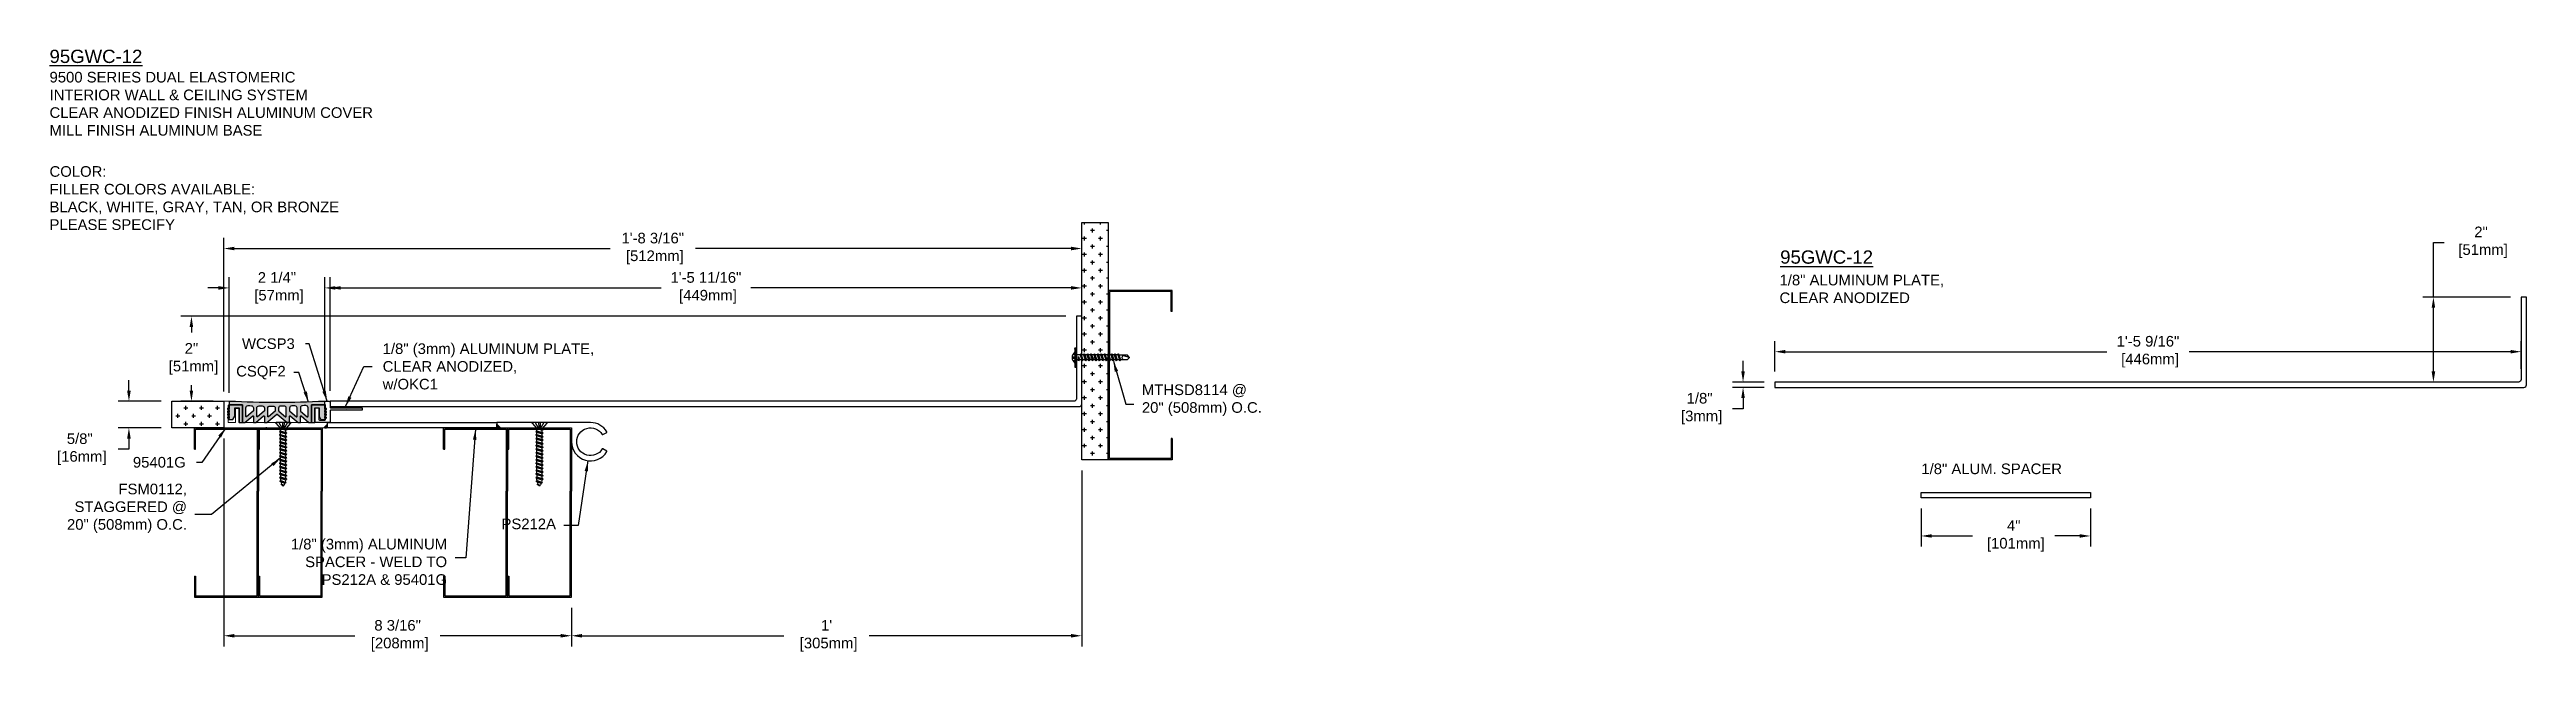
# Model space of a CAD drawing. Header units: inches. Extents: x -5.8 to 52.5, y -4.1 to 10.3.
import ezdxf

# ---------------------------------------------------------------- set-up
doc = ezdxf.new("R2010")
doc.units = ezdxf.units.IN
doc.header["$MEASUREMENT"] = 0
doc.linetypes.add('HIDDEN2', pattern=[0.1875, 0.125, -0.0625])
for name, color, linetype in [('anchors', 4, 'Continuous'), ('conditions', 1, 'Continuous'), ('dimensions', 3, 'Continuous'), ('FILLER', 2, 'Continuous'), ('Fillers', 2, 'Continuous'), ('METALS', 7, 'Continuous'), ('text', 2, 'Continuous')]:
    doc.layers.add(name, color=color, linetype=linetype)
doc.styles.add('ARIAL', font='arial.ttf')
doc.dimstyles.new('Arial', dxfattribs={"dimtxt": 0.25, "dimasz": 0.25, "dimexe": 0.25, "dimexo": 0.25, "dimgap": 0.25, "dimtad": 0, "dimtih": 1, "dimtoh": 1, "dimdec": 4, "dimzin": 0, "dimdsep": 46, "dimlunit": 4, "dimtxsty": 'ARIAL', "dimcen": 0.25, "dimadec": 0, "dimazin": 0, "dimtfac": 1, "dimtdec": 4, "dimtofl": 0, "dimtmove": 0, "dimatfit": 3, "dimfxl": 0, "dimfrac": 2, "dimtolj": 1, "dimtzin": 0, "dimarcsym": 0})

# ---------------------------------------------------------------- blocks, each defined once
blk = doc.blocks.new('*D1')
at = {"layer": 'DEFPOINTS', "color": 0}
for p in [(18.494, 4.696), (18.494, 3.962), (0.818, 2.028)]:
    blk.add_point(p, dxfattribs=at)
at = {"layer": 'dimensions', "color": 0, "lineweight": -2}
for p, q in [((0.818, 2.278), (0.818, 4.946)), ((1.068, 4.696), (8.6, 4.696)), ((18.244, 4.696), (10.712, 4.696)), ((18.494, 4.212), (18.494, 4.946))]:
    blk.add_line(p, q, dxfattribs=at)
at = {"layer": 'dimensions', "color": 0}
for points in [[(1.068, 4.738), (1.068, 4.655), (0.818, 4.696)], [(18.244, 4.738), (18.244, 4.655), (18.494, 4.696)]]:
    blk.add_solid(points, dxfattribs=at)
at = {"layer": 'dimensions', "color": 0, "insert": (9.656, 4.696), "char_height": 0.25, "attachment_point": 5, "style": 'ARIAL'}
blk.add_mtext('\\A1;1\'-5 11/16"\\P [449mm]', dxfattribs=at)
blk = doc.blocks.new('*D2')
at = {"layer": 'DEFPOINTS', "color": 0}
for p in [(18.494, 5.623), (18.494, 3.962), (-1.682, 2.008)]:
    blk.add_point(p, dxfattribs=at)
at = {"layer": 'dimensions', "color": 0, "lineweight": -2}
for p, q in [((-1.682, 2.258), (-1.682, 5.873)), ((18.494, 4.212), (18.494, 5.873)), ((-1.432, 5.623), (7.403, 5.623)), ((18.244, 5.623), (9.409, 5.623))]:
    blk.add_line(p, q, dxfattribs=at)
at = {"layer": 'dimensions', "color": 0}
for points in [[(-1.432, 5.665), (-1.432, 5.581), (-1.682, 5.623)], [(18.244, 5.665), (18.244, 5.581), (18.494, 5.623)]]:
    blk.add_solid(points, dxfattribs=at)
at = {"layer": 'dimensions', "color": 0, "insert": (8.406, 5.623), "char_height": 0.25, "attachment_point": 5, "style": 'ARIAL'}
blk.add_mtext('\\A1;1\'-8 3/16"\\P [512mm]', dxfattribs=at)
blk = doc.blocks.new('*D3')
at = {"layer": 'DEFPOINTS', "color": 0}
for p in [(-1.682, 1.403), (6.494, -2.582), (6.494, -3.488)]:
    blk.add_point(p, dxfattribs=at)
at = {"layer": 'dimensions', "color": 0, "lineweight": -2}
for p, q in [((-1.682, 1.153), (-1.682, -3.738)), ((6.494, -2.832), (6.494, -3.738)), ((-1.432, -3.488), (1.403, -3.488)), ((6.244, -3.488), (3.409, -3.488))]:
    blk.add_line(p, q, dxfattribs=at)
at = {"layer": 'dimensions', "color": 0}
for points in [[(-1.432, -3.446), (-1.432, -3.53), (-1.682, -3.488)], [(6.244, -3.446), (6.244, -3.53), (6.494, -3.488)]]:
    blk.add_solid(points, dxfattribs=at)
at = {"layer": 'dimensions', "color": 0, "insert": (2.406, -3.488), "char_height": 0.25, "attachment_point": 5, "style": 'ARIAL'}
blk.add_mtext('\\A1;8 3/16"\\P [208mm]', dxfattribs=at)
blk = doc.blocks.new('*D4')
at = {"layer": 'DEFPOINTS', "color": 0}
for p in [(18.494, 0.654), (6.494, -2.582), (18.494, -3.488)]:
    blk.add_point(p, dxfattribs=at)
at = {"layer": 'dimensions', "color": 0, "lineweight": -2}
for p, q in [((18.494, 0.404), (18.494, -3.738)), ((6.494, -2.832), (6.494, -3.738)), ((6.744, -3.488), (11.491, -3.488)), ((18.244, -3.488), (13.497, -3.488))]:
    blk.add_line(p, q, dxfattribs=at)
at = {"layer": 'dimensions', "color": 0}
for points in [[(6.744, -3.446), (6.744, -3.53), (6.494, -3.488)], [(18.244, -3.446), (18.244, -3.53), (18.494, -3.488)]]:
    blk.add_solid(points, dxfattribs=at)
at = {"layer": 'dimensions', "color": 0, "insert": (12.494, -3.488), "char_height": 0.25, "attachment_point": 5, "style": 'ARIAL'}
blk.add_mtext("\\A1;1'\\P [305mm]", dxfattribs=at)
blk = doc.blocks.new('4mstd1')
for p, q in [((-1.505, 3.985), (0, 3.985)), ((-1.505, 3.485), (-1.505, 3.985)), ((-1.475, 3.955), (-0.03, 3.955)), ((-1.475, 3.485), (-1.475, 3.955)), ((-0.03, 3.955), (-0.03, 2.495)), ((0, 3.985), (0, 2.495)), ((-1.505, 3.485), (-1.475, 3.485)), ((-0.03, 1.49), (-0.03, 2.495)), ((0, 1.49), (0, 2.495)), ((-0.03, 0.03), (-0.03, 1.49)), ((0, 0), (0, 1.49)), ((-1.505, 0.5), (-1.505, 0)), ((-1.505, 0.5), (-1.475, 0.5)), ((-1.505, 0), (0, 0)), ((-1.475, 0.5), (-1.475, 0.03)), ((-1.475, 0.03), (-0.03, 0.03))]:
    blk.add_line(p, q)
blk = doc.blocks.new('*D5')
at = {"layer": 'DEFPOINTS', "color": 0}
for p in [(0.693, 4.696), (-1.557, 1.98), (0.693, 1.985)]:
    blk.add_point(p, dxfattribs=at)
at = {"layer": 'dimensions', "color": 0, "lineweight": -2}
for p, q in [((-1.807, 4.696), (-2.057, 4.696)), ((-1.557, 2.23), (-1.557, 4.946)), ((0.693, 2.235), (0.693, 4.946)), ((0.943, 4.696), (1.193, 4.696))]:
    blk.add_line(p, q, dxfattribs=at)
at = {"layer": 'dimensions', "color": 0}
for points in [[(-1.807, 4.738), (-1.807, 4.655), (-1.557, 4.696)], [(0.943, 4.738), (0.943, 4.655), (0.693, 4.696)]]:
    blk.add_solid(points, dxfattribs=at)
at = {"layer": 'dimensions', "color": 0, "insert": (-0.432, 4.696), "char_height": 0.25, "attachment_point": 5, "style": 'ARIAL'}
blk.add_mtext('\\A1;2 1/4"\\P [57mm]', dxfattribs=at)
blk = doc.blocks.new('*D6')
at = {"layer": 'DEFPOINTS', "color": 0}
for p in [(-2.903, 2.028), (-3.913, 1.403), (-2.903, 1.403)]:
    blk.add_point(p, dxfattribs=at)
at = {"layer": 'dimensions', "color": 0, "lineweight": -2}
for p, q in [((-3.913, 2.278), (-3.913, 2.528)), ((-3.153, 2.028), (-4.163, 2.028)), ((-3.153, 1.403), (-4.163, 1.403)), ((-3.913, 0.903), (-4.163, 0.903)), ((-3.913, 1.153), (-3.913, 0.903))]:
    blk.add_line(p, q, dxfattribs=at)
at = {"layer": 'dimensions', "color": 0}
for points in [[(-3.955, 2.278), (-3.871, 2.278), (-3.913, 2.028)], [(-3.955, 1.153), (-3.871, 1.153), (-3.913, 1.403)]]:
    blk.add_solid(points, dxfattribs=at)
at = {"layer": 'dimensions', "color": 0, "insert": (-5.069, 0.903), "char_height": 0.25, "attachment_point": 5, "style": 'ARIAL'}
blk.add_mtext('\\A1;5/8"\\P [16mm]', dxfattribs=at)
blk = doc.blocks.new('*D7')
at = {"layer": 'DEFPOINTS', "color": 0}
for p in [(34.046, 2.355), (34.794, 2.48), (34.794, 2.355)]:
    blk.add_point(p, dxfattribs=at)
at = {"layer": 'dimensions', "color": 0, "lineweight": -2}
for p, q in [((34.046, 2.73), (34.046, 2.98)), ((34.544, 2.48), (33.796, 2.48)), ((34.544, 2.355), (33.796, 2.355)), ((34.046, 1.855), (33.796, 1.855)), ((34.046, 2.105), (34.046, 1.855))]:
    blk.add_line(p, q, dxfattribs=at)
at = {"layer": 'dimensions', "color": 0}
for points in [[(34.005, 2.73), (34.088, 2.73), (34.046, 2.48)], [(34.005, 2.105), (34.088, 2.105), (34.046, 2.355)]]:
    blk.add_solid(points, dxfattribs=at)
at = {"layer": 'dimensions', "color": 0, "insert": (33.024, 1.855), "char_height": 0.25, "attachment_point": 5, "style": 'ARIAL'}
blk.add_mtext('\\A1;1/8"\\P [3mm]', dxfattribs=at)
blk = doc.blocks.new('*D8')
at = {"layer": 'DEFPOINTS', "color": 0}
for p in [(52.345, 3.195), (34.794, 2.48), (52.345, 2.543)]:
    blk.add_point(p, dxfattribs=at)
at = {"layer": 'dimensions', "color": 0, "lineweight": -2}
for p, q in [((34.794, 2.73), (34.794, 3.445)), ((35.044, 3.195), (42.603, 3.195)), ((52.095, 3.195), (44.536, 3.195)), ((52.345, 2.793), (52.345, 3.445))]:
    blk.add_line(p, q, dxfattribs=at)
at = {"layer": 'dimensions', "color": 0}
for points in [[(35.044, 3.237), (35.044, 3.154), (34.794, 3.195)], [(52.095, 3.237), (52.095, 3.154), (52.345, 3.195)]]:
    blk.add_solid(points, dxfattribs=at)
at = {"layer": 'dimensions', "color": 0, "insert": (43.569, 3.195), "char_height": 0.25, "attachment_point": 5, "style": 'ARIAL'}
blk.add_mtext('\\A1;1\'-5 9/16"\\P [446mm]', dxfattribs=at)
blk = doc.blocks.new('WCSP3')
at = {"layer": 'METALS'}
blk.add_lwpolyline([(4.101, 42.23), (4.101, 42.555, 0.414214), (4.091, 42.565, -0.414214), (4.081, 42.575), (4.081, 42.64, -0.414214), (4.091, 42.65), (4.186, 42.65, -0.414214), (4.206, 42.63), (4.206, 42.51, 0.414214), (4.216, 42.5), (4.956, 42.5), (4.956, 42.44), (4.591, 42.44), (4.581, 42.45), (4.571, 42.44), (4.216, 42.44, 0.414214), (4.206, 42.43), (4.206, 42.169, -0.390598), (4.186, 42.15), (3.871, 42.15, -0.414214), (3.851, 42.17), (3.851, 42.48, -0.414214), (3.871, 42.5), (3.917, 42.5, -0.414214), (3.937, 42.48), (3.937, 42.23, 0.414214), (3.957, 42.21), (4.081, 42.21, 0.414214)], format="xyb", close=True, dxfattribs=at)
blk = doc.blocks.new('*D11')
at = {"layer": 'DEFPOINTS', "color": 0}
for p in [(52.345, 4.48), (50.281, 2.48), (52.282, 2.48)]:
    blk.add_point(p, dxfattribs=at)
at = {"layer": 'dimensions', "color": 0, "lineweight": -2}
for p, q in [((50.281, 4.48), (50.281, 5.768)), ((50.281, 5.768), (50.531, 5.768)), ((52.095, 4.48), (50.031, 4.48)), ((50.281, 2.73), (50.281, 4.23)), ((52.032, 2.48), (50.031, 2.48))]:
    blk.add_line(p, q, dxfattribs=at)
at = {"layer": 'dimensions', "color": 0}
for points in [[(50.24, 4.23), (50.323, 4.23), (50.281, 4.48)], [(50.24, 2.73), (50.323, 2.73), (50.281, 2.48)]]:
    blk.add_solid(points, dxfattribs=at)
at = {"layer": 'dimensions', "color": 0, "insert": (51.401, 5.768), "char_height": 0.25, "attachment_point": 5, "style": 'ARIAL'}
blk.add_mtext('\\A1;2"\\P [51mm]', dxfattribs=at)
blk = doc.blocks.new('*D12')
at = {"layer": 'DEFPOINTS', "color": 0}
for p in [(18.369, 4.028), (-2.443, 2.028), (-1.682, 2.028)]:
    blk.add_point(p, dxfattribs=at)
at = {"layer": 'dimensions', "color": 0, "lineweight": -2}
for p, q in [((18.119, 4.028), (-2.693, 4.028)), ((-2.443, 3.778), (-2.443, 3.647)), ((-2.443, 2.278), (-2.443, 2.409)), ((-1.932, 2.028), (-2.693, 2.028))]:
    blk.add_line(p, q, dxfattribs=at)
at = {"layer": 'dimensions', "color": 0}
for points in [[(-2.485, 3.778), (-2.402, 3.778), (-2.443, 4.028)], [(-2.485, 2.278), (-2.402, 2.278), (-2.443, 2.028)]]:
    blk.add_solid(points, dxfattribs=at)
at = {"layer": 'dimensions', "color": 0, "insert": (-2.443, 3.028), "char_height": 0.25, "attachment_point": 5, "style": 'ARIAL'}
blk.add_mtext('\\A1;2"\\P [51mm]', dxfattribs=at)
blk = doc.blocks.new('FSM0112')
for p, q in [((-0.169, 0), (0.169, 0)), ((-0.103, 0), (-0.038, -0.111)), ((-0.02, 0), (-0.016, -0.111)), ((0.02, 0), (0.016, -0.111)), ((0.103, 0), (0.038, -0.111)), ((-0.175, -0.014), (-0.063, -0.139)), ((-0.086, -0.167), (0.027, -0.139)), ((-0.086, -0.167), (-0.06, -0.152)), ((-0.086, -0.167), (-0.06, -0.181)), ((-0.086, -0.25), (0.086, -0.208)), ((-0.086, -0.25), (-0.06, -0.236)), ((-0.086, -0.25), (-0.06, -0.264)), ((-0.086, -0.333), (0.086, -0.292)), ((-0.086, -0.333), (-0.06, -0.319)), ((-0.086, -0.333), (-0.06, -0.348)), ((-0.086, -0.417), (0.086, -0.375)), ((-0.086, -0.417), (-0.06, -0.402)), ((-0.086, -0.417), (-0.06, -0.431)), ((-0.086, -0.5), (0.086, -0.458)), ((-0.086, -0.5), (-0.06, -0.486)), ((-0.086, -0.5), (-0.06, -0.514)), ((-0.086, -0.583), (0.086, -0.542)), ((-0.086, -0.583), (-0.06, -0.569)), ((0.063, -0.139), (-0.063, -0.139)), ((-0.06, -0.152), (-0.06, -0.139)), ((-0.023, -0.139), (-0.06, -0.152)), ((0.06, -0.139), (-0.06, -0.181)), ((-0.06, -0.236), (-0.06, -0.181)), ((0.06, -0.194), (-0.06, -0.236)), ((0.06, -0.223), (-0.06, -0.264)), ((-0.06, -0.319), (-0.06, -0.264)), ((0.06, -0.277), (-0.06, -0.319)), ((0.06, -0.306), (-0.06, -0.348)), ((-0.06, -0.402), (-0.06, -0.348)), ((0.06, -0.361), (-0.06, -0.402)), ((0.06, -0.389), (-0.06, -0.431)), ((-0.06, -0.486), (-0.06, -0.431)), ((0.06, -0.444), (-0.06, -0.486)), ((0.06, -0.473), (-0.06, -0.514)), ((-0.06, -0.569), (-0.06, -0.514)), ((0.06, -0.527), (-0.06, -0.569)), ((0.06, -0.556), (-0.06, -0.598)), ((0.038, -0.111), (-0.038, -0.111)), ((0.06, -0.194), (0.06, -0.139)), ((0.086, -0.208), (0.06, -0.194)), ((0.086, -0.208), (0.06, -0.223)), ((0.06, -0.277), (0.06, -0.223)), ((0.086, -0.292), (0.06, -0.277)), ((0.086, -0.292), (0.06, -0.306)), ((0.06, -0.361), (0.06, -0.306)), ((0.086, -0.375), (0.06, -0.361)), ((0.086, -0.375), (0.06, -0.389)), ((0.06, -0.444), (0.06, -0.389)), ((0.086, -0.458), (0.06, -0.444)), ((0.086, -0.458), (0.06, -0.473)), ((0.06, -0.527), (0.06, -0.473)), ((0.086, -0.542), (0.06, -0.527)), ((0.086, -0.542), (0.06, -0.556)), ((0.06, -0.611), (0.06, -0.556)), ((0.175, -0.014), (0.063, -0.139)), ((-0.086, -0.583), (-0.06, -0.598)), ((-0.086, -0.667), (0.086, -0.625)), ((-0.086, -0.667), (-0.06, -0.652)), ((-0.086, -0.667), (-0.06, -0.681)), ((-0.086, -0.75), (0.086, -0.708)), ((-0.086, -0.75), (-0.06, -0.736)), ((-0.086, -0.75), (-0.06, -0.764)), ((-0.086, -0.833), (0.086, -0.792)), ((-0.086, -0.833), (-0.06, -0.819)), ((-0.086, -0.833), (-0.06, -0.848)), ((-0.086, -0.917), (0.086, -0.875)), ((-0.086, -0.917), (-0.06, -0.902)), ((-0.086, -0.917), (-0.06, -0.931)), ((-0.086, -1), (0.086, -0.958)), ((-0.086, -1), (-0.06, -0.986)), ((-0.086, -1), (-0.06, -1.014)), ((-0.086, -1.083), (0.086, -1.042)), ((-0.086, -1.083), (-0.06, -1.069)), ((-0.086, -1.083), (-0.06, -1.098)), ((-0.086, -1.167), (0.086, -1.125)), ((-0.086, -1.167), (-0.06, -1.152)), ((-0.06, -0.652), (-0.06, -0.598)), ((0.06, -0.611), (-0.06, -0.652)), ((0.06, -0.639), (-0.06, -0.681)), ((-0.06, -0.736), (-0.06, -0.681)), ((0.06, -0.694), (-0.06, -0.736)), ((0.06, -0.723), (-0.06, -0.764)), ((-0.06, -0.819), (-0.06, -0.764)), ((0.06, -0.777), (-0.06, -0.819)), ((0.06, -0.806), (-0.06, -0.848)), ((-0.06, -0.902), (-0.06, -0.848)), ((0.06, -0.861), (-0.06, -0.902)), ((0.06, -0.889), (-0.06, -0.931)), ((-0.06, -0.986), (-0.06, -0.931)), ((0.06, -0.944), (-0.06, -0.986)), ((0.06, -0.973), (-0.06, -1.014)), ((-0.06, -1.069), (-0.06, -1.014)), ((0.06, -1.027), (-0.06, -1.069)), ((0.06, -1.056), (-0.06, -1.098)), ((-0.06, -1.152), (-0.06, -1.098)), ((0.06, -1.111), (-0.06, -1.152)), ((0.06, -1.139), (-0.06, -1.181)), ((0.086, -0.625), (0.06, -0.611)), ((0.086, -0.625), (0.06, -0.639)), ((0.06, -0.694), (0.06, -0.639)), ((0.086, -0.708), (0.06, -0.694)), ((0.086, -0.708), (0.06, -0.723)), ((0.06, -0.777), (0.06, -0.723)), ((0.086, -0.792), (0.06, -0.777)), ((0.086, -0.792), (0.06, -0.806)), ((0.06, -0.861), (0.06, -0.806)), ((0.086, -0.875), (0.06, -0.861)), ((0.086, -0.875), (0.06, -0.889)), ((0.06, -0.944), (0.06, -0.889)), ((0.086, -0.958), (0.06, -0.944)), ((0.086, -0.958), (0.06, -0.973)), ((0.06, -1.027), (0.06, -0.973)), ((0.086, -1.042), (0.06, -1.027)), ((0.086, -1.042), (0.06, -1.056)), ((0.06, -1.111), (0.06, -1.056)), ((0.086, -1.125), (0.06, -1.111)), ((0.086, -1.125), (0.06, -1.139)), ((0.06, -1.194), (0.06, -1.139)), ((-0.086, -1.167), (-0.06, -1.181)), ((-0.086, -1.25), (0.086, -1.208)), ((-0.086, -1.25), (-0.06, -1.236)), ((-0.086, -1.25), (-0.06, -1.264)), ((-0.086, -1.333), (0.086, -1.292)), ((-0.086, -1.333), (-0.06, -1.319)), ((-0.086, -1.333), (-0.058, -1.347)), ((-0.069, -1.417), (0.079, -1.375)), ((-0.069, -1.417), (-0.047, -1.402)), ((-0.069, -1.417), (-0.039, -1.426)), ((-0.06, -1.236), (-0.06, -1.181)), ((0.06, -1.194), (-0.06, -1.236)), ((0.06, -1.223), (-0.06, -1.264)), ((-0.06, -1.31), (-0.06, -1.264)), ((0.06, -1.277), (-0.06, -1.319)), ((0.06, -1.306), (-0.058, -1.347)), ((0.056, -1.362), (-0.047, -1.402)), ((0.05, -1.392), (-0.039, -1.426)), ((0.03, -1.447), (-0.004, -1.472)), ((-0.004, -1.472), (0.051, -1.458)), ((0.017, -1.473), (-0.004, -1.472)), ((0.051, -1.458), (0.017, -1.473)), ((0.051, -1.458), (0.03, -1.447)), ((0.079, -1.375), (0.05, -1.392)), ((0.079, -1.375), (0.056, -1.362)), ((0.086, -1.208), (0.06, -1.194)), ((0.086, -1.208), (0.06, -1.223)), ((0.06, -1.223), (0.06, -1.277)), ((0.086, -1.292), (0.06, -1.277)), ((0.086, -1.292), (0.06, -1.306)), ((0.06, -1.306), (0.06, -1.31))]:
    blk.add_line(p, q)
for centre, radius, start, end in [((-0.169, -0.008), 0.00805, 90, 224.32064), ((0.169, -0.008), 0.00805, 315.67936, 90), ((0.27, -1.31), 0.33, 180, 181.48094), ((0.27, -1.31), 0.33, 186.38087, 196.13333), ((0.27, -1.31), 0.33, 200.61291, 215.11798), ((-0.27, -1.31), 0.33, 324.88202, 330.53258), ((-0.27, -1.31), 0.33, 335.5566, 345.58715), ((-0.27, -1.31), 0.33, 350.9871, 0)]:
    blk.add_arc(centre, radius, start, end)
blk = doc.blocks.new('weldment')
blk.add_hatch(color=253).paths.add_polyline_path([(3.569, 16.361), (3.569, 16.282, 0.22393), (3.65, 16.283)])
blk.add_lwpolyline([(3.65, 16.283, -0.22393), (3.569, 16.282), (3.569, 16.361), (3.65, 16.283)], format="xyb")
blk = doc.blocks.new('*D15')
at = {"layer": 'DEFPOINTS', "color": 0}
for p in [(38.235, -0.244), (42.215, -0.244), (42.215, -1.14)]:
    blk.add_point(p, dxfattribs=at)
at = {"layer": 'dimensions', "color": 0, "lineweight": -2}
for p, q in [((38.235, -0.494), (38.235, -1.39)), ((42.215, -0.494), (42.215, -1.39)), ((38.485, -1.14), (39.445, -1.14)), ((41.965, -1.14), (41.378, -1.14))]:
    blk.add_line(p, q, dxfattribs=at)
at = {"layer": 'dimensions', "color": 0}
for points in [[(38.485, -1.098), (38.485, -1.181), (38.235, -1.14)], [(41.965, -1.098), (41.965, -1.181), (42.215, -1.14)]]:
    blk.add_solid(points, dxfattribs=at)
at = {"layer": 'dimensions', "color": 0, "insert": (40.412, -1.14), "char_height": 0.25, "attachment_point": 5, "style": 'ARIAL'}
blk.add_mtext('\\A1;4"\\P [101mm]', dxfattribs=at)
blk = doc.blocks.new('PS212A')
at = {"linetype": 'Continuous', "flags": 128}
blk.add_lwpolyline([(0.45, 0.125), (-1.747, 0.125, 0.414214), (-1.757, 0.115), (-1.757, 0.094, 0.198912), (-1.754, 0.087), (-1.67, 0.003, 0.198912), (-1.663, 0), (-0.01, 0, -0.414214), (0, -0.01), (0, -0.325, 0.758338), (0.834, -0.559, 0.420887), (0.831, -0.545), (0.74, -0.492, 0.405496), (0.726, -0.496, -3.520953), (0.726, -0.154, 0.405496), (0.74, -0.158), (0.831, -0.105, 0.420887), (0.834, -0.091, 0.261868)], format="xyb", close=True, dxfattribs=at)
blk = doc.blocks.new('95401G')
at = {"color": 7, "linetype": 'Continuous', "lineweight": 15}
blk.add_lwpolyline([(2.438, 0.115, 0.414214), (2.428, 0.125), (0.365, 0.125, -0.414214), (0.355, 0.135), (0.355, 0.445, 0.414214), (0.345, 0.455), (0.285, 0.455, 0.414214), (0.275, 0.445), (0.275, 0.135, -0.414214), (0.265, 0.125), (0.115, 0.125, -0.414214), (0.105, 0.135), (0.105, 0.53, -0.414214), (0.115, 0.54, 0.414214), (0.125, 0.55), (0.125, 0.615, 0.414214), (0.115, 0.625), (0.01, 0.625, 0.414214), (0, 0.615), (0, 0.01, 0.414214), (0.01, 0), (0.981, 0, 0.198912), (0.988, 0.003), (0.993, 0.008, -0.414214), (1.007, 0.008), (1.012, 0.003, 0.198912), (1.019, 0), (2.344, 0, 0.198912), (2.351, 0.003), (2.435, 0.087, 0.198912), (2.438, 0.094)], format="xyb", close=True, dxfattribs=at)
blk = doc.blocks.new('CSQF2')
h = blk.add_hatch(color=256)
h.paths.add_polyline_path([(4.559, 1.888, 0.430422), (4.548, 1.898, -0.027516), (2.319, 1.898, 0.430422), (2.309, 1.888), (2.309, 1.819), (2.624, 1.819), (2.624, 1.399), (2.676, 1.399, 0.176327), (2.682, 1.401), (2.864, 1.554, -0.63707), (2.88, 1.546), (2.88, 1.409, 0.414214), (2.89, 1.399), (2.932, 1.399, 0.176327), (2.939, 1.401), (3.121, 1.554, -0.63707), (3.137, 1.546), (3.137, 1.409, 0.414214), (3.147, 1.399), (3.189, 1.399, 0.176327), (3.195, 1.401), (3.427, 1.596, -0.36397), (3.44, 1.596), (3.672, 1.401, 0.176327), (3.679, 1.399), (3.721, 1.399, 0.414214), (3.731, 1.409), (3.731, 1.546, -0.63707), (3.747, 1.554), (3.929, 1.401, 0.176327), (3.935, 1.399), (3.977, 1.399, 0.414214), (3.987, 1.409), (3.987, 1.546, -0.63707), (4.004, 1.554), (4.186, 1.401, 0.176327), (4.192, 1.399), (4.244, 1.399), (4.244, 1.819), (4.559, 1.819)])
h.paths.add_polyline_path([(3.267, 1.788, 0.000939), (3.344, 1.788, -0.412919), (3.394, 1.738), (3.394, 1.676, -0.221695), (3.39, 1.669), (3.234, 1.537, -0.63707), (3.217, 1.545), (3.217, 1.738, -0.416611)], flags=16)
h.paths.add_polyline_path([(3.137, 1.74), (3.137, 1.676, -0.221695), (3.134, 1.669), (2.977, 1.537, -0.63707), (2.96, 1.545), (2.96, 1.742, -0.420307), (3.012, 1.792, 0.000939), (3.088, 1.79, -0.409242)], flags=16)
h.paths.add_polyline_path([(3.524, 1.788, 0.000939), (3.6, 1.788, -0.416611), (3.651, 1.738), (3.651, 1.545, -0.63707), (3.634, 1.537), (3.478, 1.669, -0.221695), (3.474, 1.676), (3.474, 1.738, -0.412919)], flags=16)
h.paths.add_polyline_path([(2.88, 1.746), (2.88, 1.676, -0.221695), (2.877, 1.669), (2.72, 1.537, -0.63707), (2.704, 1.545), (2.704, 1.749, -0.424014), (2.756, 1.799, 0.000939), (2.832, 1.796, -0.405574)], flags=16)
h.paths.add_polyline_path([(3.78, 1.79, 0.000939), (3.856, 1.792, -0.420307), (3.907, 1.742), (3.907, 1.545, -0.63707), (3.891, 1.537), (3.734, 1.669, -0.221695), (3.731, 1.676), (3.731, 1.74, -0.409242)], flags=16)
h.paths.add_polyline_path([(4.036, 1.796, 0.000939), (4.112, 1.799, -0.424014), (4.164, 1.749), (4.164, 1.545, -0.63707), (4.147, 1.537), (3.991, 1.669, -0.221695), (3.987, 1.676), (3.987, 1.746, -0.405574)], flags=16)
h.paths.add_polyline_path([(2.624, 1.819), (2.309, 1.819), (2.309, 1.707), (2.285, 1.731, 0.414214), (2.271, 1.731, 0.414214), (2.271, 1.717), (2.309, 1.679), (2.309, 1.637), (2.285, 1.661, 0.414214), (2.271, 1.661, 0.414214), (2.271, 1.647), (2.309, 1.609), (2.309, 1.567), (2.285, 1.591, 0.414214), (2.271, 1.591, 0.414214), (2.271, 1.577), (2.309, 1.539), (2.309, 1.497), (2.285, 1.521, 0.414214), (2.271, 1.521, 0.414214), (2.271, 1.507), (2.306, 1.472, 0.198912), (2.313, 1.469), (2.399, 1.469), (2.444, 1.547), (2.444, 1.749), (2.544, 1.749), (2.544, 1.399), (2.624, 1.399)])
h.paths.add_polyline_path([(4.324, 1.749), (4.424, 1.749), (4.424, 1.547), (4.469, 1.469), (4.555, 1.469, 0.198912), (4.562, 1.472), (4.597, 1.507, 0.414214), (4.597, 1.521, 0.414214), (4.583, 1.521), (4.559, 1.497), (4.559, 1.539), (4.597, 1.577, 0.414214), (4.597, 1.591, 0.414214), (4.583, 1.591), (4.559, 1.567), (4.559, 1.609), (4.597, 1.647, 0.414214), (4.597, 1.661, 0.414214), (4.583, 1.661), (4.559, 1.637), (4.559, 1.679), (4.597, 1.717, 0.414214), (4.597, 1.731, 0.414214), (4.583, 1.731), (4.559, 1.707), (4.559, 1.819), (4.244, 1.819), (4.244, 1.399), (4.324, 1.399)])
for p, q in [((2.309, 1.819), (2.624, 1.819)), ((2.624, 1.819), (2.309, 1.819)), ((2.624, 1.819), (2.624, 1.399)), ((2.624, 1.399), (2.624, 1.819)), ((4.244, 1.819), (4.244, 1.399)), ((4.559, 1.819), (4.244, 1.819)), ((4.244, 1.819), (4.559, 1.819)), ((4.244, 1.399), (4.244, 1.819))]:
    blk.add_line(p, q)
for points in [[(2.89, 1.399), (2.932, 1.399, 0.176327), (2.939, 1.401), (3.121, 1.554, -0.63707), (3.137, 1.546), (3.137, 1.409, 0.414214), (3.147, 1.399), (3.189, 1.399, 0.176327), (3.195, 1.401), (3.427, 1.596, -0.36397), (3.44, 1.596), (3.672, 1.401, 0.176327), (3.679, 1.399), (3.721, 1.399, 0.414214), (3.731, 1.409), (3.731, 1.546, -0.63707), (3.747, 1.554), (3.929, 1.401, 0.176327), (3.935, 1.399), (3.977, 1.399, 0.414214), (3.987, 1.409), (3.987, 1.546, -0.63707), (4.004, 1.554), (4.186, 1.401, 0.176327), (4.192, 1.399), (4.244, 1.399), (4.324, 1.399), (4.324, 1.749), (4.424, 1.749), (4.424, 1.547), (4.469, 1.469), (4.555, 1.469, 0.198912), (4.562, 1.472), (4.597, 1.507, 0.414214), (4.597, 1.521, 0.414214), (4.583, 1.521), (4.559, 1.497), (4.559, 1.539), (4.597, 1.577, 0.414214), (4.597, 1.591, 0.414214), (4.583, 1.591), (4.559, 1.567), (4.559, 1.609), (4.597, 1.647, 0.414214), (4.597, 1.661, 0.414214), (4.583, 1.661), (4.559, 1.637), (4.559, 1.679), (4.597, 1.717, 0.414214), (4.597, 1.731, 0.414214), (4.583, 1.731), (4.559, 1.707), (4.559, 1.819), (4.559, 1.888, 0.430422), (4.548, 1.898, -0.027516), (2.319, 1.898, 0.430422), (2.309, 1.888), (2.309, 1.819), (2.309, 1.707), (2.285, 1.731, 0.414214), (2.271, 1.731, 0.414214), (2.271, 1.717), (2.309, 1.679), (2.309, 1.637), (2.285, 1.661, 0.414214), (2.271, 1.661, 0.414214), (2.271, 1.647), (2.309, 1.609), (2.309, 1.567), (2.285, 1.591, 0.414214), (2.271, 1.591, 0.414214), (2.271, 1.577), (2.309, 1.539), (2.309, 1.497), (2.285, 1.521, 0.414214), (2.271, 1.521, 0.414214), (2.271, 1.507), (2.306, 1.472, 0.198912), (2.313, 1.469), (2.399, 1.469), (2.444, 1.547), (2.444, 1.749), (2.544, 1.749), (2.544, 1.399), (2.624, 1.399), (2.676, 1.399, 0.176327), (2.682, 1.401), (2.864, 1.554, -0.63707), (2.88, 1.546), (2.88, 1.409, 0.414214)], [(2.88, 1.676, -0.221695), (2.877, 1.669), (2.72, 1.537, -0.63707), (2.704, 1.545), (2.704, 1.749, -0.424014), (2.756, 1.799, 0.000939), (2.832, 1.796, -0.405574), (2.88, 1.746)], [(3.137, 1.74), (3.137, 1.676, -0.221695), (3.134, 1.669), (2.977, 1.537, -0.63707), (2.96, 1.545), (2.96, 1.742, -0.420307), (3.012, 1.792, 0.000939), (3.088, 1.79, -0.409242)], [(3.394, 1.738), (3.394, 1.676, -0.221695), (3.39, 1.669), (3.234, 1.537, -0.63707), (3.217, 1.545), (3.217, 1.738, -0.416611), (3.267, 1.788, 0.000939), (3.344, 1.788, -0.412919)], [(3.474, 1.738), (3.474, 1.676, 0.221695), (3.478, 1.669), (3.634, 1.537, 0.63707), (3.651, 1.545), (3.651, 1.738, 0.416611), (3.6, 1.788, -0.000939), (3.524, 1.788, 0.412919)], [(3.78, 1.79, 0.409242), (3.731, 1.74), (3.731, 1.676, 0.221695), (3.734, 1.669), (3.891, 1.537, 0.63707), (3.907, 1.545), (3.907, 1.742, 0.420307), (3.856, 1.792, -0.000939)], [(3.987, 1.746), (3.987, 1.676, 0.221695), (3.991, 1.669), (4.147, 1.537, 0.63707), (4.164, 1.545), (4.164, 1.749, 0.424014), (4.112, 1.799, -0.000939), (4.036, 1.796, 0.405574)]]:
    blk.add_lwpolyline(points, format="xyb", close=True)
blk = doc.blocks.new('MTHSD8114')
for p, q in [((0.224, 0.038), (-0.224, 0.038)), ((-0.224, 0.038), (-0.224, 0)), ((-0.224, 0), (0.224, 0)), ((-0.056, 0), (0.056, 0)), ((0.06, -0.087), (0.06, 0)), ((0.224, 0.038), (0.224, 0)), ((-0.081, -0.061), (-0.024, -0.047)), ((-0.081, -0.061), (-0.056, -0.047)), ((-0.081, -0.061), (-0.056, -0.074)), ((-0.081, -0.141), (0.085, -0.101)), ((-0.081, -0.141), (-0.056, -0.127)), ((-0.081, -0.141), (-0.056, -0.155)), ((-0.081, -0.221), (0.085, -0.181)), ((-0.081, -0.221), (-0.056, -0.208)), ((-0.081, -0.221), (-0.056, -0.235)), ((-0.081, -0.302), (0.085, -0.262)), ((-0.081, -0.302), (-0.056, -0.288)), ((-0.081, -0.302), (-0.056, -0.316)), ((-0.081, -0.382), (0.085, -0.342)), ((-0.081, -0.382), (-0.056, -0.368)), ((-0.081, -0.382), (-0.056, -0.396)), ((-0.081, -0.463), (0.085, -0.422)), ((-0.081, -0.463), (-0.056, -0.449)), ((-0.081, -0.463), (-0.056, -0.477)), ((-0.081, -0.543), (0.085, -0.503)), ((-0.081, -0.543), (-0.056, -0.529)), ((-0.081, -0.543), (-0.056, -0.557)), ((-0.056, -0.047), (-0.056, 0)), ((-0.056, 0), (-0.056, -0.047)), ((0.024, -0.047), (-0.056, -0.074)), ((-0.056, -0.047), (0.024, -0.047)), ((-0.056, -0.127), (-0.056, -0.074)), ((0.06, -0.087), (-0.056, -0.127)), ((0.06, -0.115), (-0.056, -0.155)), ((-0.056, -0.208), (-0.056, -0.155)), ((0.06, -0.167), (-0.056, -0.208)), ((0.06, -0.195), (-0.056, -0.235)), ((-0.056, -0.288), (-0.056, -0.235)), ((0.06, -0.248), (-0.056, -0.288)), ((0.06, -0.276), (-0.056, -0.316)), ((-0.056, -0.368), (-0.056, -0.316)), ((0.06, -0.328), (-0.056, -0.368)), ((0.06, -0.356), (-0.056, -0.396)), ((-0.056, -0.449), (-0.056, -0.396)), ((0.06, -0.409), (-0.056, -0.449)), ((0.06, -0.436), (-0.056, -0.477)), ((-0.056, -0.529), (-0.056, -0.477)), ((0.06, -0.489), (-0.056, -0.529)), ((0.06, -0.517), (-0.056, -0.557)), ((-0.056, -0.61), (-0.056, -0.557)), ((0.06, -0.569), (-0.056, -0.61)), ((0.085, -0.101), (0.06, -0.087)), ((0.085, -0.101), (0.06, -0.115)), ((0.06, -0.167), (0.06, -0.115)), ((0.085, -0.181), (0.06, -0.167)), ((0.085, -0.181), (0.06, -0.195)), ((0.06, -0.248), (0.06, -0.195)), ((0.085, -0.262), (0.06, -0.248)), ((0.085, -0.262), (0.06, -0.276)), ((0.06, -0.328), (0.06, -0.276)), ((0.085, -0.342), (0.06, -0.328)), ((0.085, -0.342), (0.06, -0.356)), ((0.06, -0.409), (0.06, -0.356)), ((0.085, -0.422), (0.06, -0.409)), ((0.085, -0.422), (0.06, -0.436)), ((0.06, -0.489), (0.06, -0.436)), ((0.085, -0.503), (0.06, -0.489)), ((0.085, -0.503), (0.06, -0.517)), ((0.06, -0.569), (0.06, -0.517)), ((0.085, -0.583), (0.06, -0.569)), ((-0.081, -0.624), (0.085, -0.583)), ((-0.081, -0.624), (-0.056, -0.61)), ((-0.081, -0.624), (-0.056, -0.637)), ((-0.081, -0.704), (0.085, -0.664)), ((-0.081, -0.704), (-0.056, -0.69)), ((-0.081, -0.704), (-0.056, -0.718)), ((-0.081, -0.784), (0.085, -0.744)), ((-0.081, -0.784), (-0.056, -0.771)), ((-0.081, -0.784), (-0.056, -0.798)), ((-0.081, -0.865), (0.085, -0.825)), ((-0.081, -0.865), (-0.056, -0.851)), ((-0.081, -0.865), (-0.056, -0.879)), ((-0.081, -0.945), (0.085, -0.905)), ((-0.081, -0.945), (-0.056, -0.931)), ((-0.081, -0.945), (-0.056, -0.959)), ((-0.081, -1.026), (0.085, -0.985)), ((-0.081, -1.026), (-0.056, -1.012)), ((-0.081, -1.026), (-0.056, -1.04)), ((0.06, -0.597), (-0.056, -0.637)), ((-0.056, -0.69), (-0.056, -0.637)), ((0.06, -0.65), (-0.056, -0.69)), ((0.06, -0.678), (-0.056, -0.718)), ((-0.056, -0.771), (-0.056, -0.718)), ((0.06, -0.73), (-0.056, -0.771)), ((0.06, -0.758), (-0.056, -0.798)), ((-0.056, -0.851), (-0.056, -0.798)), ((0.06, -0.811), (-0.056, -0.851)), ((0.06, -0.839), (-0.056, -0.879)), ((-0.056, -0.931), (-0.056, -0.879)), ((0.06, -0.891), (-0.056, -0.931)), ((0.06, -0.919), (-0.056, -0.959)), ((-0.056, -1.012), (-0.056, -0.959)), ((0.06, -0.972), (-0.056, -1.012)), ((0.06, -0.999), (-0.056, -1.04)), ((-0.056, -1.192), (-0.056, -1.04)), ((-0.056, -1.192), (-0.046, -1.097)), ((0.002, -1.25), (0.039, -1.111)), ((0.085, -0.583), (0.06, -0.597)), ((0.06, -0.65), (0.06, -0.597)), ((0.085, -0.664), (0.06, -0.65)), ((0.085, -0.664), (0.06, -0.678)), ((0.06, -0.73), (0.06, -0.678)), ((0.085, -0.744), (0.06, -0.73)), ((0.085, -0.744), (0.06, -0.758)), ((0.06, -0.811), (0.06, -0.758)), ((0.085, -0.825), (0.06, -0.811)), ((0.085, -0.825), (0.06, -0.839)), ((0.06, -0.891), (0.06, -0.839)), ((0.085, -0.905), (0.06, -0.891)), ((0.085, -0.905), (0.06, -0.919)), ((0.06, -0.972), (0.06, -0.919)), ((0.085, -0.985), (0.06, -0.972)), ((0.085, -0.985), (0.06, -0.999)), ((0.06, -0.999), (0.06, -1.192)), ((0.002, -1.25), (-0.056, -1.192)), ((0.002, -1.25), (0.06, -1.192))]:
    blk.add_line(p, q)
at = {"linetype": 'HIDDEN2'}
for p, q in [((-0.081, 0.079), (-0.038, 0.006)), ((0.038, 0.006), (-0.038, 0.006)), ((-0.019, 0.099), (-0.016, 0.006)), ((0.019, 0.099), (0.016, 0.006)), ((0.081, 0.079), (0.038, 0.006))]:
    blk.add_line(p, q, dxfattribs=at)
for centre, radius, start, end in [((0, -0.066), 0.166, 38.53745, 141.46255), ((-0.005, -1.11), 0.0433, 358.31503, 162.80454), ((0.089, -1.279), 0.0922, 108.6241, 161.3759)]:
    blk.add_arc(centre, radius, start, end)
blk.add_point((0.204, 0.038))

msp = doc.modelspace()

# ---------------------------------------------------------------- hatches: boundary and pattern name
at = {"layer": 'conditions'}
h = msp.add_hatch(dxfattribs=at)
h.set_pattern_fill('CROSS', color=256, scale=0.75, angle=90, style=0)
h.paths.add_polyline_path([(19.11881, 6.23397), (18.49381, 6.23397), (18.49381, 0.65361), (19.11881, 0.65361)])
h = msp.add_hatch(dxfattribs=at)
h.set_pattern_fill('CROSS', color=256, scale=0.75, style=0)
h.paths.add_polyline_path([(-1.68169, 1.40285), (-1.68169, 2.02785), (-2.90256, 2.02785), (-2.90256, 1.40285)])

# ---------------------------------------------------------------- linework, layer by layer
for points in [[(0.75631, 1.52785), (4.73662, 1.52785), (4.73662, 1.40285), (0.75631, 1.40285)], [(38.23468, -0.11868), (42.21498, -0.11868), (42.21498, -0.24368), (38.23468, -0.24368)]]:
    msp.add_lwpolyline(points, close=True)
for points in [[(19.11881, 6.23397), (19.11881, 0.65361), (18.49381, 0.65361), (18.49381, 6.23397)], [(-1.68169, 1.40285), (-2.90256, 1.40285), (-2.90256, 2.02785), (-1.68169, 2.02785)]]:
    msp.add_lwpolyline(points, close=True, dxfattribs=at)
at = {"layer": 'Fillers', "const_width": 0.025}
msp.add_lwpolyline([(1.56856, 1.89035), (0.82578, 1.89035)], dxfattribs=at)
at = {"layer": 'METALS'}
for points in [[(52.34454, 4.48033), (52.34454, 2.54283, -0.41421356), (52.28204, 2.48033), (34.79404, 2.48033), (34.79404, 2.35533), (52.40704, 2.35533, 0.41421356), (52.46954, 2.41783), (52.46954, 4.48033)], [(18.36881, 4.02785), (18.36881, 2.09035, -0.41421356), (18.30631, 2.02785), (0.81831, 2.02785), (0.81831, 1.90285), (18.43131, 1.90285, 0.41421356), (18.49381, 1.96535), (18.49381, 4.02785)]]:
    msp.add_lwpolyline(points, format="xyb", close=True, dxfattribs=at)

# ---------------------------------------------------------------- block references
for name, p in [('95401G', (-1.68169, 1.40285)), ('PS212A', (6.49381, 1.40285))]:
    msp.add_blockref(name, p)
at = {"layer": 'anchors', "rotation": 90}
msp.add_blockref('MTHSD8114', (18.36881, 3.0591), dxfattribs=at)
at = {"layer": 'anchors', "xscale": -1}
for p in [(-0.28515, 1.52787), (5.74148, 1.52788)]:
    msp.add_blockref('FSM0112', p, dxfattribs=at)
at = {"layer": 'conditions', "xscale": -1}
msp.add_blockref('4mstd1', (19.11881, 0.65361), dxfattribs=at)
at = {"layer": 'conditions'}
for p in [(-0.86939, -2.58185), (0.63527, -2.58185), (4.98915, -2.58185), (6.49381, -2.58185)]:
    msp.add_blockref('4mstd1', p, dxfattribs=at)
at = {"layer": 'FILLER'}
msp.add_blockref('CSQF2', (-3.8655, 0.12927), dxfattribs=at)
at = {"layer": 'METALS'}
for name, p in [('WCSP3', (-3.38719, -40.62205)), ('weldment', (1.16729, -14.87065))]:
    msp.add_blockref(name, p, dxfattribs=at)
at = {"layer": 'METALS', "xscale": -1}
msp.add_blockref('weldment', (4.32565, -14.87065), dxfattribs=at)

# ---------------------------------------------------------------- texts
at = {"layer": 'text', "attachment_point": 1, "style": 'ARIAL'}
for s, insert, char_height, width in [('{\\L95GWC-12\\P\\H0.8x;\\l9500 SERIES DUAL ELASTOMERIC\\PINTERIOR WALL & CEILING SYSTEM \\PCLEAR ANODIZED FINISH ALUMINUM COVER\\PMILL FINISH ALUMINUM BASE}', (-5.77984, 10.30074), 0.3125, 9.0625), ('COLOR:{\\L                           }   \\~\\PFILLER COLORS AVAILABLE:\\PBLACK, WHITE, GRAY, TAN, OR BRONZE\\PPLEASE SPECIFY\\~', (-5.77984, 7.56101), 0.25, 6.8568465), ('{\\L95GWC-12}', (34.91956, 5.57856), 0.3125, 1.875)]:
    msp.add_mtext(s, dxfattribs=dict(at, insert=insert, char_height=char_height, width=width))
at = {"layer": 'text', "char_height": 0.25, "style": 'ARIAL'}
for s, insert, attachment_point in [('1/8" ALUMINUM PLATE,\\PCLEAR ANODIZED', (34.90439, 4.67088), 4), ('WCSP3', (-0.0123, 3.38291), 6), ('1/8" (3mm) ALUMINUM PLATE,\\PCLEAR ANODIZED,\\Pw/OKC1 ', (2.05442, 2.8476), 4), ('CSQF2', (-0.22579, 2.70278), 6), ('\\A1;MTHSD8114 @\\P20" (508mm) O.C.', (19.90913, 2.05359), 4), ('95401G', (-2.57633, 0.59236), 6), ('FSM0112,\\PSTAGGERED @\\P20" (508mm) O.C.', (-2.5482, -0.48903), 6), ('1/8" ALUM. SPACER', (38.23963, 0.56468), 1), ('PS212A', (6.1302, -0.98414), 9), ('1/8" (3mm) ALUMINUM\\PSPACER - WELD TO\\PPS212A & 95401G', (3.56913, -1.75039), 6)]:
    msp.add_mtext(s, dxfattribs=dict(at, insert=insert, attachment_point=attachment_point))

# ---------------------------------------------------------------- dimensions: what is measured, and where the dimension line sits
at = {"layer": 'dimensions'}
for base, p1, p2, picture, middle in [((18.49381, 5.62295), (-1.68169, 2.00785), (18.49381, 3.96159), '*D2', (8.40606, 5.62295)), ((0.69331, 4.69626), (-1.55669, 1.98035), (0.69331, 1.98535), '*D5', (-0.43169, 4.69626)), ((18.49381, 4.69626), (0.81831, 2.02785), (18.49381, 3.96159), '*D1', (9.65606, 4.69626)), ((52.34454, 3.19518), (34.79404, 2.48033), (52.34454, 2.54283), '*D8', (43.56929, 3.19518)), ((18.49381, -3.48806), (6.49381, -2.58185), (18.49381, 0.65361), '*D4', (12.49381, -3.48806)), ((42.21498, -1.13961), (38.23468, -0.24368), (42.21498, -0.24368), '*D15', (40.41158, -1.13961))]:
    dim = msp.add_linear_dim(base=base, p1=p1, p2=p2, dimstyle='Arial', override={"dimpost": '\\X'}, dxfattribs=at)
    dim.commit()
    dim.dimension.update_dxf_attribs({"geometry": picture, "text_midpoint": middle, "dimtype": 160})
for base, p1, p2, angle, picture, middle in [((50.28134, 2.48033), (52.34454, 4.48033), (52.28204, 2.48033), 90, '*D11', (51.40072, 5.76781)), ((-2.44337, 2.02785), (18.36881, 4.02785), (-1.68169, 2.02785), 90, '*D12', (-2.44337, 3.02785)), ((34.04619, 2.35533), (34.79404, 2.48033), (34.79404, 2.35533), 90, '*D7', (33.02394, 1.85533)), ((-3.91317, 1.40285), (-2.90256, 2.02785), (-2.90256, 1.40285), 90, '*D6', (-5.0692, 0.90285)), ((6.49381, -3.48806), (-1.68169, 1.40285), (6.49381, -2.58185), 180, '*D3', (2.40606, -3.48806))]:
    dim = msp.add_linear_dim(base=base, p1=p1, p2=p2, angle=angle, dimstyle='Arial', override={"dimpost": '\\X'}, dxfattribs=at)
    dim.commit()
    dim.dimension.update_dxf_attribs({"geometry": picture, "text_midpoint": middle, "dimtype": 160})

# ---------------------------------------------------------------- leaders
at = {"layer": 'text', "annotation_type": 0, "has_hookline": 1}
for points, hookline_direction, text_width in [([(0.75081, 2.02785), (0.32873, 3.38291), (0.2377, 3.38291)], 1, 1.22186), ([(1.1806, 1.90285), (1.61227, 2.8476), (1.80442, 2.8476)], 0, 4.90638), ([(-1.63669, 1.40285), (-2.20133, 0.59236), (-2.32633, 0.59236)], 1, 1.20651)]:
    msp.add_leader(points, dimstyle='Arial', dxfattribs=dict(at, hookline_direction=hookline_direction, text_width=text_width))
at = {"layer": 'text'}
msp.add_leader([(19.23942, 2.97338), (19.53413, 1.95984), (19.72163, 1.95984)], dimstyle='Arial', override={"dimgap": 0.1875, "dimtad": 0}, dxfattribs=at)
for points in [[(0.31085, 2.01023), (0.08607, 2.70278), (-0.03829, 2.70278)], [(-0.34515, 0.69454), (-1.9697, -0.63511), (-2.3607, -0.63511)]]:
    msp.add_leader(points, dimstyle='Arial', dxfattribs=at)
at = {"layer": 'text', "annotation_type": 0, "has_hookline": 1, "hookline_direction": 1}
for points, text_width in [([(4.23681, 1.37285), (4.00663, -1.65664), (3.75663, -1.65664)], 3.6105), ([(6.88204, 0.6319), (6.65278, -0.89039), (6.3177, -0.89039)], 1.25512)]:
    msp.add_leader(points, dimstyle='Arial', override={"dimgap": 0.1875, "dimtad": 0}, dxfattribs=dict(at, text_width=text_width))

doc.saveas('drawing.dxf')
